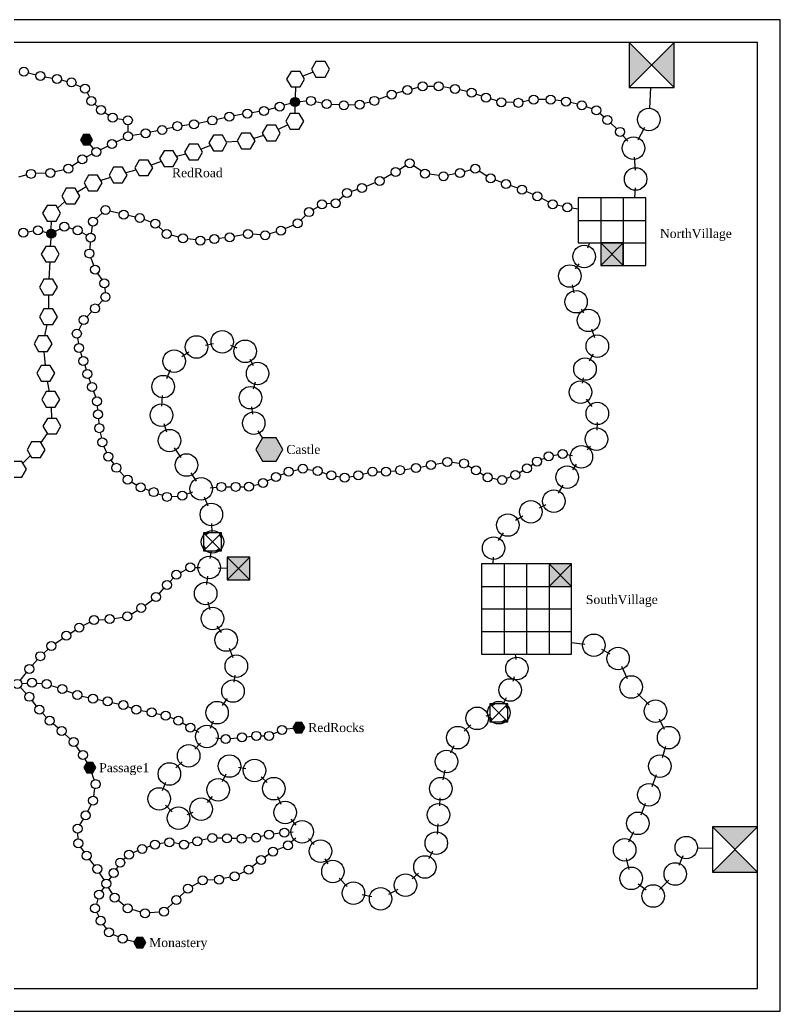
# Model space of a CAD drawing. Header units: metres. Extents: x -25 to 1525, y -25 to 1075.
# Drawn here: x 681 to 1525, y -25 to 1075 of the extents above; entities that cross this region are included whole.
import ezdxf
from ezdxf.enums import TextEntityAlignment as Align

# ---------------------------------------------------------------- set-up
doc = ezdxf.new("R2010")
doc.units = ezdxf.units.M
doc.header["$MEASUREMENT"] = 0
doc.layers.get('0').update_dxf_attribs({"linetype": 'CONTINUOUS'})
for name, color, linetype in [('BEGINNING', 7, 'CONTINUOUS'), ('BIGROAD', 7, 'CONTINUOUS'), ('PORTAL', 6, 'CONTINUOUS'), ('REDROAD', 1, 'CONTINUOUS'), ('SMALLROAD', 7, 'CONTINUOUS'), ('SPECPLACES', 4, 'CONTINUOUS'), ('TELEPORT', 3, 'CONTINUOUS'), ('VILLAGE', 7, 'CONTINUOUS')]:
    doc.layers.add(name, color=color, linetype=linetype)
doc.styles.get("Standard").update_dxf_attribs({"font": 'times.ttf', "height": 10})

# ---------------------------------------------------------------- blocks, each defined once
blk = doc.blocks.new('*U4')
at = {"layer": 'REDROAD', "linetype": 'Continuous'}
for points in [[(981.6, 983.7), (983.1, 980.2), (983.1, 987.2)], [(983.1, 987.2), (986.6, 978.7), (986.6, 988.7)], [(986.6, 978.7), (983.1, 987.2), (983.1, 980.2)], [(990.1, 980.2), (986.6, 988.7), (986.6, 978.7)], [(986.6, 988.7), (990.1, 980.2), (990.1, 987.2)], [(991.6, 983.7), (990.1, 987.2), (990.1, 980.2)]]:
    blk.add_solid(points, dxfattribs=at)
blk = doc.blocks.new('*U5')
at = {"layer": 'REDROAD', "linetype": 'Continuous'}
for points in [[(711.1, 837.6), (712.6, 834.1), (712.6, 841.2)], [(712.6, 841.2), (716.1, 832.6), (716.1, 842.6)], [(716.1, 832.6), (712.6, 841.2), (712.6, 834.1)], [(719.7, 834.1), (716.1, 842.6), (716.1, 832.6)], [(716.1, 842.6), (719.7, 834.1), (719.7, 841.2)], [(721.1, 837.6), (719.7, 841.2), (719.7, 834.1)]]:
    blk.add_solid(points, dxfattribs=at)
blk = doc.blocks.new('*U12')
at = {"layer": 'SPECPLACES', "linetype": 'Continuous'}
for points in [[(752.4, 245.2), (765.6, 245.2), (755.7, 250.9)], [(765.6, 245.2), (752.4, 245.2), (762.3, 239.4)], [(755.7, 239.4), (762.3, 239.4), (752.4, 245.2)], [(762.3, 250.9), (755.7, 250.9), (765.6, 245.2)]]:
    blk.add_solid(points, dxfattribs=at)
blk = doc.blocks.new('*U13')
at = {"layer": 'SPECPLACES', "linetype": 'Continuous'}
for points in [[(807.8, 51.1), (821, 51.1), (811.1, 56.8)], [(817.7, 56.8), (811.1, 56.8), (821, 51.1)], [(821, 51.1), (807.8, 51.1), (817.7, 45.4)], [(811.1, 45.4), (817.7, 45.4), (807.8, 51.1)]]:
    blk.add_solid(points, dxfattribs=at)
blk = doc.blocks.new('*U14')
at = {"layer": 'SPECPLACES', "linetype": 'Continuous'}
for points in [[(984.3, 289.7), (987.6, 284), (987.6, 295.4)], [(987.6, 295.4), (994.2, 284), (994.2, 295.4)], [(994.2, 284), (987.6, 295.4), (987.6, 284)], [(997.5, 289.7), (994.2, 295.4), (994.2, 284)]]:
    blk.add_solid(points, dxfattribs=at)
blk = doc.blocks.new('*U15')
at = {"layer": 'SPECPLACES', "linetype": 'Continuous'}
for points in [[(943.2, 598.3), (973.2, 598.3), (950.7, 611.3)], [(965.7, 611.3), (950.7, 611.3), (973.2, 598.3)], [(973.2, 598.3), (943.2, 598.3), (965.7, 585.4)], [(950.7, 585.4), (965.7, 585.4), (943.2, 598.3)]]:
    blk.add_solid(points, dxfattribs=at)
blk = doc.blocks.new('*U27')
at = {"layer": 'PORTAL', "linetype": 'Continuous'}
for points in [[(885.1, 505.8), (891.1, 505), (894.7, 505.8)], [(885.1, 505.8), (888, 502.9), (891.1, 505)], [(885.1, 495.8), (885.1, 485.8), (885.8, 492)], [(894.7, 505.8), (891.1, 505), (894.7, 505.8)], [(894.9, 505.8), (895.1, 505.8), (894.7, 505.8)], [(894.7, 505.8), (894.7, 505.8), (894.9, 505.8)], [(885.8, 492), (885.1, 485.8), (888, 488.7)]]:
    blk.add_solid(points, dxfattribs=at)
blk = doc.blocks.new('*U28')
at = {"layer": 'PORTAL', "linetype": 'Continuous'}
for points in [[(905.1, 505.8), (902.2, 502.9), (904.3, 499.6)], [(905.1, 505.8), (904.3, 499.6), (905.1, 495.8)], [(898.9, 486.6), (895.1, 485.8), (905.1, 485.8)], [(902.2, 488.7), (898.9, 486.6), (905.1, 485.8)]]:
    blk.add_solid(points, dxfattribs=at)
blk = doc.blocks.new('*U29')
at = {"layer": 'PORTAL', "linetype": 'Continuous'}
for points in [[(1208.9, 315.5), (1212.7, 316.2), (1202.7, 316.2)], [(1202.7, 316.2), (1205.6, 313.3), (1208.9, 315.5)], [(1222.7, 316.2), (1219.8, 313.3), (1221.9, 310.1)], [(1222.7, 316.2), (1221.9, 310.1), (1222.7, 306.2)], [(1202.7, 306.2), (1202.7, 303.6), (1202.8, 304.9)], [(1202.8, 304.9), (1202.7, 303.6), (1203, 303.7)], [(1203, 303.7), (1202.7, 303.6), (1204, 301.3)], [(1202.7, 303.6), (1202.7, 296.2), (1204, 301.3)], [(1204, 301.3), (1202.7, 296.2), (1205.6, 299.2)]]:
    blk.add_solid(points, dxfattribs=at)
blk = doc.blocks.new('*U30')
at = {"layer": 'PORTAL', "linetype": 'Continuous'}
for points in [[(1219.6, 296.6), (1219.8, 299.2), (1216.5, 297)], [(1219.6, 296.6), (1222.7, 296.2), (1219.8, 299.2)], [(1219.6, 296.6), (1216.5, 297), (1212.7, 296.2)], [(1219.6, 296.6), (1212.7, 296.2), (1222.7, 296.2)]]:
    blk.add_solid(points, dxfattribs=at)
blk = doc.blocks.new('*U31')
at = {"layer": 'SPECPLACES', "linetype": 'Continuous'}
for points in [[(748.7, 942), (752, 936.3), (752, 947.7)], [(752, 947.7), (758.6, 936.3), (758.6, 947.7)], [(758.6, 936.3), (752, 947.7), (752, 936.3)], [(761.9, 942), (758.6, 947.7), (758.6, 936.3)]]:
    blk.add_solid(points, dxfattribs=at)
blk = doc.blocks.new('*U34')
at = {"layer": 'TELEPORT', "linetype": 'Continuous'}
for points in [[(936.3, 478.7), (911.3, 478.7), (923.8, 466.2)], [(923.8, 466.2), (911.3, 453.7), (936.3, 453.7)]]:
    blk.add_solid(points, dxfattribs=at)
blk = doc.blocks.new('*U35')
at = {"layer": 'TELEPORT', "linetype": 'Continuous'}
for points in [[(1293.6, 471.3), (1268.6, 471.3), (1281.1, 458.8)], [(1281.1, 458.8), (1268.6, 446.3), (1293.6, 446.3)]]:
    blk.add_solid(points, dxfattribs=at)
blk = doc.blocks.new('*U36')
at = {"layer": 'TELEPORT', "linetype": 'Continuous'}
for points in [[(1350.9, 827.5), (1325.9, 827.5), (1338.4, 815)], [(1338.4, 815), (1325.9, 802.5), (1350.9, 802.5)]]:
    blk.add_solid(points, dxfattribs=at)
blk = doc.blocks.new('*U39')
at = {"layer": 'TELEPORT', "color": 6, "linetype": 'Continuous'}
for points in [[(911.3, 478.7), (911.3, 453.7), (923.8, 466.2)], [(936.3, 478.7), (923.8, 466.2), (936.3, 453.7)]]:
    blk.add_solid(points, dxfattribs=at)
blk = doc.blocks.new('*U40')
at = {"layer": 'TELEPORT', "color": 6, "linetype": 'Continuous'}
for points in [[(1268.6, 471.3), (1268.6, 446.3), (1281.1, 458.8)], [(1293.6, 471.3), (1281.1, 458.8), (1293.6, 446.3)]]:
    blk.add_solid(points, dxfattribs=at)
blk = doc.blocks.new('*U41')
at = {"layer": 'TELEPORT', "color": 6, "linetype": 'Continuous'}
for points in [[(1325.9, 827.5), (1325.9, 802.5), (1338.4, 815)], [(1350.9, 827.5), (1338.4, 815), (1350.9, 802.5)]]:
    blk.add_solid(points, dxfattribs=at)

msp = doc.modelspace()

# ---------------------------------------------------------------- hatches: boundary and pattern name
at = {"layer": 'BEGINNING'}
h = msp.add_hatch(color=256, dxfattribs=at)
h.paths.add_polyline_path([(1357.3, 1050), (1357.3, 1000), (1382.3, 1025)])
h.paths.add_polyline_path([(1407.3, 1000), (1407.3, 1050), (1382.3, 1025)])
h = msp.add_hatch(color=256, dxfattribs=at)
h.paths.add_polyline_path([(1500, 179.4), (1450, 179.4), (1475, 154.4)])
h.paths.add_polyline_path([(1450, 129.4), (1500, 129.4), (1475, 154.4)])

# ---------------------------------------------------------------- linework, layer by layer
for points in [[(-25, -25), (1525, -25), (1525, 1075), (-25, 1075)], [(0, 0), (1500, 0), (1500, 1050), (0, 1050)]]:
    msp.add_lwpolyline(points, close=True)
for p, q in [((1357.3, 1050), (1357.3, 1000)), ((1357.3, 1050), (1407.3, 1000)), ((1357.3, 1000), (1407.3, 1050)), ((1407.3, 1000), (1407.3, 1050)), ((1357.3, 1000), (1407.3, 1000)), ((1500, 179.4), (1450, 179.4)), ((1450, 179.4), (1450, 129.4)), ((1500, 179.4), (1450, 129.4)), ((1450, 179.4), (1500, 129.4)), ((1450, 129.4), (1500, 129.4))]:
    msp.add_line(p, q, dxfattribs=at)
at = {"layer": 'BIGROAD'}
for p, q in [((1381, 1000), (1379.9, 976.7)), ((1374.5, 955.5), (1366.9, 941.3)), ((1362.9, 922.6), (1363.9, 908.3)), ((1364, 888.4), (1363.4, 877.5)), ((1313.4, 827.5), (1311.1, 821.7)), ((1301.5, 804.3), (1297.5, 798.8)), ((1294, 781), (1296.2, 771.9)), ((1304.1, 753.9), (1306.7, 749.9)), ((1315.6, 732.1), (1318.9, 722.5)), ((887.1, 714), (896.1, 715.8)), ((861, 701.6), (868.9, 706.6)), ((915.2, 713.9), (922.2, 711)), ((1317.4, 704.2), (1313.1, 696.3)), ((936.3, 698.4), (940.3, 691.3)), ((844.3, 677.2), (848.6, 687)), ((942.3, 672.9), (940.1, 665.3)), ((1306.5, 677.6), (1305.3, 671.7)), ((839, 646.3), (839.7, 658)), ((1309.6, 654), (1315.9, 646.1)), ((938.5, 645.7), (939.5, 637.4)), ((1321.8, 628.3), (1321.5, 619.8)), ((844.3, 617.6), (841.5, 626.7)), ((950.5, 611.1), (945.9, 618.9)), ((860.4, 589.2), (853, 599.9)), ((1314.7, 602.1), (1310.9, 597.7)), ((877.2, 563.1), (871.4, 572.5)), ((1298.7, 581.9), (1294.4, 575.7)), ((1283.8, 558.7), (1278.8, 549.7)), ((890.1, 535.5), (886.2, 545.3)), ((1264.8, 536.7), (1257.4, 533.3)), ((1239.6, 524.1), (1231.4, 519.4)), ((894.7, 505.8), (894.2, 516.2)), ((1217.5, 505.9), (1212.2, 497.3)), ((892.6, 477.3), (893.8, 485.9)), ((1206.5, 478.8), (1206.1, 471.3)), ((901.3, 467), (911.3, 466.7)), ((888.8, 448.4), (890, 457.5)), ((892.4, 420.4), (890.2, 428.8)), ((904.9, 395.3), (900.4, 402.3)), ((917.9, 367.2), (913.8, 377.5)), ((1308.2, 381.8), (1293.6, 383.8)), ((1336.3, 371.2), (1327, 376.2)), ((1231.1, 371.3), (1231.8, 365.3)), ((1355.5, 343.7), (1349.3, 357.3)), ((919.1, 340.1), (920.2, 348)), ((1229.8, 345.8), (1228.3, 340.9)), ((906.1, 314.3), (911.8, 322.1)), ((1220.8, 322.5), (1217.2, 315.2)), ((1379.5, 314.9), (1366.8, 327.6)), ((892.7, 289), (896.2, 297)), ((1203, 303.7), (1198.4, 302.5)), ((1396.8, 287.5), (1391.1, 298.9)), ((1181.7, 292.9), (1174.4, 285.6)), ((875.5, 265.7), (881.9, 272.5)), ((1163, 269.5), (1159, 261.1)), ((1394.4, 256.4), (1398.3, 269)), ((854.5, 245.1), (861.3, 251.5)), ((931.9, 243.8), (923.8, 245.3)), ((1152.7, 242.3), (1150.5, 231.7)), ((909.7, 238), (905.7, 229.6)), ((955.9, 228.7), (949, 235.2)), ((1382.9, 224.4), (1387.9, 237.5)), ((839.6, 219.8), (843.4, 229)), ((894.8, 213.1), (889.1, 206.7)), ((971.4, 204.4), (967.4, 212.8)), ((1147.5, 211.9), (1146.8, 202.9)), ((850.2, 196.2), (842.9, 203.5)), ((1370.6, 192.7), (1375.7, 205.8)), ((873.2, 195.5), (866.6, 192.8)), ((988, 181.5), (982.4, 187.9)), ((1145.1, 182.9), (1144.2, 171.4)), ((1008, 159.9), (1001.5, 166.7)), ((1356.9, 163), (1362.6, 174.4)), ((1450, 155.4), (1433.3, 156)), ((1023.5, 138.5), (1020, 144.1)), ((1139.1, 152.4), (1135.1, 144)), ((1357.5, 132.1), (1354.6, 144.3)), ((1416.9, 147.3), (1412.4, 136.5)), ((1044.5, 113.3), (1035.6, 122.7)), ((1123.5, 128.1), (1116.6, 121.7)), ((1100.6, 110), (1090.4, 104.5)), ((1376.3, 109.1), (1367.5, 116.1)), ((1401.5, 120.2), (1391.2, 109.9)), ((1071.8, 101.8), (1061.2, 104))]:
    msp.add_line(p, q, dxfattribs=at)
for centre in [(1379.3, 964.3), (1362.2, 932.5), (1364.6, 898.4), (1307.4, 812.4), (1291.6, 790.7), (1298.5, 762.2), (1312.3, 741.5), (905.9, 717.7), (877.3, 712), (931.4, 707.2), (1322.1, 713), (852.6, 696.2), (945.1, 682.5), (1308.4, 687.5), (840.2, 668), (1303.4, 661.9), (937.2, 655.7), (1322.1, 638.3), (838.5, 636.3), (940.8, 627.5), (847.3, 608.1), (1321.1, 609.8), (1304.4, 590.1), (866.1, 581), (1288.7, 567.5), (882.5, 554.6), (1273.9, 540.9), (1248.3, 529.1), (893.8, 526.2), (1222.7, 514.4), (895.1, 495.8), (1207, 488.8), (891.3, 467.4), (887.5, 438.5), (895.1, 410.7), (910.2, 386.8), (1318.2, 381), (1345.1, 366.4), (921.5, 357.9), (1232.9, 355.3), (917.8, 330.2), (1225.3, 331.4), (1359.7, 334.7), (1386.6, 307.8), (900.1, 306.2), (1188.7, 299.9), (1212.7, 306.2), (888.8, 279.8), (1167.3, 278.5), (1401.2, 278.5), (868.6, 258.4), (1154.7, 252.1), (914, 247), (941.7, 242), (1391.5, 246.8), (847.2, 238.2), (901.4, 220.6), (963.1, 221.9), (1148.4, 221.9), (835.8, 210.5), (1379.3, 215.1), (882.5, 199.2), (857.3, 189.1), (975.7, 195.4), (1145.9, 192.9), (1367.1, 183.4), (994.6, 174), (1014.8, 152.6), (1143.4, 161.4), (1352.4, 154.1), (1420.8, 156.5), (1130.8, 135), (1028.7, 129.9), (1359.7, 122.4), (1408.6, 127.2), (1109.3, 114.8), (1051.4, 106), (1081.6, 99.7), (1384.1, 102.8)]:
    msp.add_circle(centre, 12.5, dxfattribs=at)
at = {"layer": 'PORTAL'}
for p, q in [((905.1, 505.8), (885.1, 505.8)), ((885.1, 505.8), (885.1, 485.8)), ((885.1, 485.8), (905.1, 505.8)), ((885.1, 505.8), (905.1, 485.8)), ((905.1, 485.8), (905.1, 505.8)), ((885.1, 485.8), (905.1, 485.8)), ((1222.7, 316.2), (1202.7, 316.2)), ((1202.7, 316.2), (1202.7, 296.2)), ((1202.7, 296.2), (1222.7, 316.2)), ((1202.7, 316.2), (1222.7, 296.2)), ((1222.7, 296.2), (1222.7, 316.2)), ((1202.7, 296.2), (1222.7, 296.2))]:
    msp.add_line(p, q, dxfattribs=at)
at = {"layer": 'REDROAD'}
for p, q in [((1006.7, 1016.9), (995.3, 1012.4)), ((987, 1000.5), (986.7, 988.7)), ((986.6, 978.7), (986.5, 971.2)), ((978.7, 958.6), (967.9, 953.3)), ((951.7, 946.7), (940.9, 943.3)), ((892.9, 935.4), (882.3, 931.4)), ((922.8, 940), (910.7, 939.1)), ((865.4, 926), (855.1, 923.2)), ((838.1, 917.9), (826.9, 913.8)), ((810.1, 908.3), (798.8, 905.2)), ((781.8, 900.1), (771, 896.7)), ((755, 889.6), (745.2, 883.8)), ((731.1, 873.5), (723, 866.2)), ((716.2, 842.6), (716.3, 851.7)), ((715.4, 823.6), (715.9, 832.6)), ((714.5, 806.3), (713.4, 787.1)), ((712.9, 769.7), (712.9, 754.2)), ((711.2, 736.9), (708.8, 724.3)), ((707.9, 707), (709.2, 691.5)), ((711.7, 674.1), (713.9, 662.5)), ((716, 645.2), (716.5, 632.8)), ((711.4, 616.1), (704.6, 606)), ((693, 591.5), (684.7, 582.9))]:
    msp.add_line(p, q, dxfattribs=at)
for points in [[(1009.9, 1028.7), (1004.9, 1020.1), (1009.9, 1011.4), (1019.9, 1011.4), (1024.9, 1020.1), (1019.9, 1028.7)], [(982.2, 1017.8), (977.2, 1009.1), (982.2, 1000.5), (992.2, 1000.5), (997.2, 1009.1), (992.2, 1017.8)], [(981.4, 971.2), (976.4, 962.5), (981.4, 953.8), (991.4, 953.8), (996.4, 962.5), (991.4, 971.2)], [(955.2, 958), (950.2, 949.4), (955.2, 940.7), (965.2, 940.7), (970.2, 949.4), (965.2, 958)], [(896.1, 947.1), (891.1, 938.5), (896.1, 929.8), (906.1, 929.8), (911.1, 938.5), (906.1, 947.1)], [(927.4, 949.3), (922.4, 940.6), (927.4, 932), (937.4, 932), (942.4, 940.6), (937.4, 949.3)], [(869.1, 936.9), (864.1, 928.3), (869.1, 919.6), (879.1, 919.6), (884.1, 928.3), (879.1, 936.9)], [(841.4, 929.6), (836.4, 921), (841.4, 912.3), (851.4, 912.3), (856.4, 921), (851.4, 929.6)], [(813.7, 919.4), (808.7, 910.8), (813.7, 902.1), (823.7, 902.1), (828.7, 910.8), (823.7, 919.4)], [(757.5, 902.7), (752.5, 894), (757.5, 885.3), (767.5, 885.3), (772.5, 894), (767.5, 902.7)], [(785.2, 911.4), (780.2, 902.7), (785.2, 894.1), (795.2, 894.1), (800.2, 902.7), (795.2, 911.4)], [(732.7, 888.1), (727.7, 879.4), (732.7, 870.8), (742.7, 870.8), (747.7, 879.4), (742.7, 888.1)], [(711.4, 869), (706.4, 860.3), (711.4, 851.7), (721.4, 851.7), (726.4, 860.3), (721.4, 869)], [(710, 823.6), (705, 815), (710, 806.3), (720, 806.3), (725, 815), (720, 823.6)], [(707.9, 787.1), (702.9, 778.4), (707.9, 769.7), (717.9, 769.7), (722.9, 778.4), (717.9, 787.1)], [(707.9, 754.2), (702.9, 745.6), (707.9, 736.9), (717.9, 736.9), (722.9, 745.6), (717.9, 754.2)], [(702.1, 724.3), (697.1, 715.6), (702.1, 707), (712.1, 707), (717.1, 715.6), (712.1, 724.3)], [(705, 691.5), (700, 682.8), (705, 674.1), (715, 674.1), (720, 682.8), (715, 691.5)], [(710.6, 662.5), (705.6, 653.8), (710.6, 645.2), (720.6, 645.2), (725.6, 653.8), (720.6, 662.5)], [(711.8, 632.8), (706.8, 624.2), (711.8, 615.5), (721.8, 615.5), (726.8, 624.2), (721.8, 632.8)], [(694.3, 606.6), (689.3, 598), (694.3, 589.3), (704.3, 589.3), (709.3, 598), (704.3, 606.6)], [(673.5, 585.1), (668.5, 576.4), (673.5, 567.7), (683.5, 567.7), (688.5, 576.4), (683.5, 585.1)]]:
    msp.add_lwpolyline(points, close=True, dxfattribs=at)
for centre in [(986.6, 983.7), (716.1, 837.6)]:
    msp.add_circle(centre, 5, dxfattribs=at)
at = {"layer": 'SMALLROAD'}
for p, q in [((690.5, 1016.2), (699.2, 1014)), ((709, 1011.9), (717.5, 1010.4)), ((727.2, 1008.3), (733.8, 1006.7)), ((743.2, 1003.4), (749, 1000.8)), ((1140.9, 1001.2), (1133.3, 1001.2)), ((755.8, 994.3), (758.4, 989.2)), ((1089.1, 990.3), (1079.5, 986.8)), ((1106.6, 995.7), (1098.6, 993.4)), ((1123.4, 1000), (1116.2, 998.2)), ((1159.2, 999.2), (1150.8, 1000.5)), ((1177.6, 995.3), (1169, 997.3)), ((1193.9, 990.2), (1187.2, 992.5)), ((764.4, 981.4), (767.7, 978.4)), ((981.8, 982.3), (974.5, 980.2)), ((999.2, 984.7), (991.6, 984.1)), ((1016.9, 982.6), (1009.1, 984.1)), ((1035.8, 980.6), (1026.8, 981.2)), ((1053.4, 980.7), (1045.8, 980.4)), ((1070, 983.8), (1063.2, 982.1)), ((1210.7, 985), (1203.4, 987.2)), ((1229.5, 983.1), (1220.5, 983.5)), ((1246.5, 985.4), (1239.4, 984)), ((1265.4, 986.5), (1256.4, 986.5)), ((1282.3, 985), (1275.4, 985.8)), ((1300, 981.3), (1292.2, 983.2)), ((775.6, 972.3), (780.1, 969.3)), ((928.9, 970.2), (918.7, 968.4)), ((947.2, 973.1), (938.8, 971.8)), ((964.9, 977.4), (956.9, 975.2)), ((1316.3, 976.1), (1309.6, 978.5)), ((1329.5, 967.1), (1324.8, 971.2)), ((789.2, 965.6), (796.2, 964.4)), ((801.2, 958.6), (801.2, 950.7)), ((869.4, 958.5), (861.1, 957.5)), ((889.9, 962.3), (879.3, 960.1)), ((908.9, 966.4), (899.7, 964.4)), ((1343.7, 954.1), (1336.9, 960.4)), ((816, 948.3), (806.2, 946.6)), ((834.3, 951.8), (825.8, 950.2)), ((851.3, 955.7), (844.1, 953.9)), ((1355.8, 940.3), (1350.5, 946.8)), ((763.1, 932.4), (759.1, 937.2)), ((796.7, 943.5), (787.9, 939.2)), ((761.8, 926.2), (754.9, 922.6)), ((778.9, 934.8), (770.7, 930.8)), ((746.4, 917.4), (739.3, 912.7)), ((1109.7, 913.3), (1102.4, 908.7)), ((1126.6, 907.3), (1118.1, 913.1)), ((689, 902.9), (679.7, 900.5)), ((710.2, 904.9), (698.8, 904.4)), ((730.3, 908.7), (720.1, 906.3)), ((1093.8, 903.6), (1084.8, 898.6)), ((1146.5, 902.2), (1135.6, 903.7)), ((1164.8, 904.2), (1156.3, 902.5)), ((1181.8, 908.4), (1174.6, 906.4)), ((1199.4, 901.7), (1190.9, 907.1)), ((1075.8, 894.4), (1065.4, 890.2)), ((1216, 894.5), (1208.3, 897.3)), ((1233.9, 888.1), (1225.4, 891.1)), ((1056, 886.8), (1049.2, 884.5)), ((1251, 881.2), (1243.2, 884.5)), ((1026.7, 871.1), (1021.4, 870.7)), ((1040.7, 879.6), (1035.4, 874.9)), ((1268.2, 872.7), (1260, 877)), ((1283.9, 867.9), (1277.5, 869.3)), ((772.6, 860.5), (766, 854.6)), ((791.8, 860), (781.1, 862.7)), ((998.6, 858.1), (993, 852.6)), ((1012.2, 867.6), (1006.5, 864.2)), ((1300.9, 865), (1293.7, 866.1)), ((809.5, 856.1), (801.5, 857.8)), ((826.8, 850.6), (819.1, 853.3)), ((984.8, 847.2), (975.5, 843.2)), ((696.4, 840.6), (690.1, 839.5)), ((711.3, 838.8), (706.2, 840.1)), ((726.2, 843), (720.5, 840)), ((740.7, 842.7), (735.4, 844.1)), ((755.4, 835.9), (749.9, 838.9)), ((761.6, 846.3), (760.5, 838.4)), ((840.4, 840.7), (835.2, 845.5)), ((857.6, 833.9), (849, 836.1)), ((929.4, 836.4), (919.1, 834.5)), ((948.5, 836.3), (939.3, 837)), ((966.1, 839.8), (958.3, 837.4)), ((759.4, 828.4), (758.8, 820.6)), ((876.6, 830.7), (867.4, 832)), ((892, 831.2), (886.6, 830.6)), ((909.2, 833), (901.9, 832.3)), ((760.2, 810.9), (763.1, 802.6)), ((767.6, 793.7), (772.2, 786.8)), ((775.4, 777.7), (775.9, 772.4)), ((772.9, 763.7), (768.2, 758.4)), ((761.3, 751.2), (755.7, 745.5)), ((749.9, 737.5), (746.7, 731.2)), ((745.3, 721.8), (746.2, 715.9)), ((748.6, 706.2), (750.1, 701.2)), ((753.2, 691.7), (754.7, 686.8)), ((758, 677.3), (759.8, 672.2)), ((763.1, 662.8), (765.2, 656.5)), ((767.2, 646.8), (767.6, 642.1)), ((768.5, 632.1), (769, 626.9)), ((770.4, 617.1), (771.7, 611.1)), ((774.6, 601.6), (777.3, 595)), ((782.2, 586.4), (785.5, 581.9)), ((1142.3, 582), (1150.8, 583.5)), ((1160.7, 584), (1169, 583.2)), ((1259.7, 587), (1263.4, 588.7)), ((1272.9, 591.6), (1278.6, 592.6)), ((1288.5, 592.7), (1294.5, 591.7)), ((791.9, 574.3), (797.5, 568.4)), ((984.4, 574.6), (990.4, 575.9)), ((1000.2, 576.2), (1007, 575.2)), ((1016.6, 572.9), (1022.1, 571)), ((1061.6, 570.7), (1067.7, 572.3)), ((1077.6, 573.6), (1082.5, 573.6)), ((1092.5, 574.1), (1098.3, 574.7)), ((1108.3, 576), (1115.8, 577.1)), ((1125.7, 578.7), (1132.5, 580.1)), ((1178.3, 580.3), (1183.2, 577.7)), ((1191.8, 572.6), (1196.2, 569.9)), ((1235.3, 572.4), (1239.5, 574.9)), ((1248, 580.2), (1251, 582.1)), ((805.3, 562.2), (811.2, 558.7)), ((955.8, 563.3), (960.8, 565.7)), ((970, 569.7), (974.9, 571.7)), ((1031.8, 568.6), (1036.9, 567.8)), ((1046.8, 567.8), (1051.8, 568.6)), ((1205.4, 566.4), (1211.6, 565.3)), ((1221.2, 566.3), (1226.3, 568.1)), ((820.2, 554.5), (825.2, 552.6)), ((866.2, 548.7), (873.1, 551.1)), ((892.4, 555.6), (900, 556.3)), ((910, 556.8), (915.8, 556.8)), ((925.8, 556.9), (930.4, 556.9)), ((940.3, 558.3), (946.4, 559.9)), ((834.6, 549.2), (839.7, 547.4)), ((849.4, 546), (856.6, 546.6)), ((859.3, 461.5), (865.9, 465)), ((875.3, 467.4), (881.3, 467.4)), ((848, 451.6), (851.5, 455.5)), ((835.7, 438.2), (841.2, 444.2)), ((819.9, 425.3), (828.3, 431.6)), ((804.8, 415.6), (811.6, 419.7)), ((768.5, 409.2), (776, 409.7)), ((785.9, 410.7), (795.6, 412.3)), ((737, 394.2), (742.9, 398)), ((751.6, 403), (759.1, 406.7)), ((720.5, 383.1), (728.6, 388.7)), ((707.7, 372.3), (712.7, 376.8)), ((695, 358.4), (700.8, 365.1)), ((681.5, 342.1), (688.6, 350.7)), ((688.3, 327.5), (681.8, 334.5)), ((683.4, 338.6), (689.8, 339.1)), ((699.8, 339), (706, 338.5)), ((715.7, 336.5), (723.5, 334)), ((733, 330.6), (740.5, 327.7)), ((699.9, 313.4), (694.8, 319.9)), ((750, 324.7), (757.6, 322.9)), ((767.4, 320.9), (773.9, 319.6)), ((783.7, 317.6), (791.3, 315.8)), ((800.8, 313), (805.7, 311.2)), ((815.3, 308.7), (822.8, 307.4)), ((710.9, 300.9), (706.4, 305.8)), ((832.6, 305.4), (838.2, 304.1)), ((847.7, 301.1), (852.7, 299.2)), ((723.8, 289.1), (718.1, 293.9)), ((861.6, 294.8), (866.2, 292.2)), ((875, 287.3), (880, 284.6)), ((984.8, 288.8), (977.1, 287.8)), ((737.3, 277), (731.3, 282.5)), ((898.7, 278.4), (904.9, 277.6)), ((914.8, 277.5), (922.7, 278.4)), ((932.7, 279.5), (938.6, 280)), ((948.6, 280.5), (952.9, 280.5)), ((962.4, 282.6), (967.6, 285)), ((748.3, 263.3), (743.9, 269.5)), ((755.8, 250.9), (753.7, 254.8)), ((763.7, 231.6), (761, 239.4)), ((763.4, 213.6), (764.6, 222)), ((756.7, 196.7), (760.4, 204.2)), ((747.9, 181.9), (751.8, 188)), ((745.9, 166.2), (745.6, 172.6)), ((889.8, 166.1), (883.1, 164.6)), ((906.1, 166.9), (899.7, 167.1)), ((922.5, 166.6), (916.1, 166.7)), ((938.5, 167.2), (932.5, 166.8)), ((952.9, 169.7), (948.4, 168.7)), ((969.9, 172.4), (962.7, 171.5)), ((984.7, 173.5), (979.8, 173.3)), ((987.4, 167.1), (982.4, 162.4)), ((752.6, 151.7), (749, 157)), ((826.5, 158.3), (821.7, 156.7)), ((842.3, 161.7), (836.2, 160.7)), ((858.4, 160.7), (852.2, 161.7)), ((873.4, 162.3), (868.2, 161.1)), ((974.2, 157), (966.7, 154)), ((764.1, 136.8), (758.5, 143.6)), ((798.7, 145.3), (796.3, 143.2)), ((812.4, 153.1), (807, 150.6)), ((958, 149.2), (953.1, 145.8)), ((789.9, 135.6), (788, 132.4)), ((945.1, 139.8), (939.2, 135.1)), ((774.7, 120.7), (769.8, 128.6)), ((782.5, 124.1), (780.1, 120.6)), ((914.9, 123.7), (907.3, 122.1)), ((930.8, 129.9), (924.3, 126.8)), ((774.5, 112.3), (772, 108.5)), ((783.9, 105.3), (779.8, 112.2)), ((879.8, 117.7), (872.1, 113.4)), ((897.4, 120.8), (889.1, 120.4)), ((767.8, 99.6), (766.2, 93.9)), ((864.2, 107.5), (858.4, 101.8)), ((797.1, 92.3), (790.3, 97.8)), ((851.2, 94.8), (844.9, 88.9)), ((766.8, 84.5), (768.9, 79.9)), ((815.4, 85), (805.8, 87.7)), ((836.2, 85), (825.2, 84.1)), ((773.8, 71.2), (777.2, 66.6)), ((784.6, 60.4), (790.8, 57.5)), ((800.3, 54.3), (808.5, 52.4))]:
    msp.add_line(p, q, dxfattribs=at)
for centre in [(685.7, 1017.4), (704.1, 1012.8), (722.4, 1009.5), (738.6, 1005.5), (753.5, 998.7), (1111.4, 997), (1128.3, 1001.2), (1145.9, 1001.2), (1164.2, 998.4), (1004.2, 985.1), (1074.8, 985.1), (1093.8, 992.1), (1182.5, 994.2), (1198.6, 988.6), (1251.4, 986.5), (1270.4, 986.5), (760.7, 984.8), (771.4, 975.1), (969.7, 978.8), (1021.8, 981.6), (1040.8, 980.2), (1058.4, 980.9), (1215.5, 983.6), (1234.5, 982.9), (1287.3, 984.3), (1304.9, 980.1), (1321.1, 974.5), (784.3, 966.5), (801.1, 963.6), (894.8, 963.3), (913.8, 967.5), (933.8, 971), (952.1, 973.9), (1333.3, 963.8), (839.2, 952.7), (856.1, 957), (874.4, 959.1), (801.2, 945.7), (820.9, 949.2), (1347.4, 950.7), (783.4, 937.1), (750.5, 920.2), (766.3, 928.5), (735.1, 909.9), (1114, 915.9), (1186.6, 909.7), (693.8, 904.1), (715.2, 905.2), (1098.2, 906.1), (1130.7, 904.4), (1151.4, 901.5), (1169.7, 905.1), (1203.7, 899), (1060.8, 888.3), (1080.5, 896.2), (1220.7, 892.7), (1238.6, 886.5), (1044.4, 882.9), (1255.6, 879.3), (1016.5, 870.3), (1031.7, 871.5), (1272.6, 870.4), (1288.8, 866.8), (776.3, 863.9), (796.6, 858.8), (814.4, 855), (1002.2, 861.6), (730.6, 845.4), (762.3, 851.2), (831.5, 848.9), (989.4, 849.1), (685.2, 838.7), (701.3, 841.4), (745.5, 841.4), (759.7, 833.4), (844.1, 837.3), (862.4, 832.6), (897, 831.7), (914.1, 833.5), (934.3, 837.3), (953.5, 836), (970.9, 841.2), (881.6, 830.1), (758.5, 815.7), (764.8, 797.9), (775, 782.6), (776.3, 767.4), (764.8, 754.7), (752.1, 742), (744.5, 726.8), (747, 710.9), (751.6, 696.5), (756.3, 682), (761.5, 667.5), (766.8, 651.7), (768.1, 637.1), (769.4, 621.9), (772.7, 606.2), (779.3, 590.4), (1268, 590.8), (1283.5, 593.4), (1137.4, 581.1), (1155.7, 584.4), (1174, 582.7), (1255.1, 584.9), (788.5, 577.9), (965.4, 567.8), (979.5, 573.6), (995.3, 576.9), (1011.9, 574.4), (1026.9, 569.5), (1056.8, 569.5), (1072.6, 573.6), (1087.5, 573.6), (1103.3, 575.3), (1120.8, 577.8), (1187.6, 575.2), (1200.4, 567.2), (1231, 569.9), (1243.9, 577.4), (801, 564.7), (815.5, 556.2), (905, 556.8), (920.8, 556.8), (935.4, 557), (951.2, 561.2), (1041.8, 567), (1216.5, 564.5), (829.9, 550.9), (844.4, 545.7), (861.5, 547), (854.9, 459.2), (870.3, 467.4), (844.6, 447.9), (832.3, 434.6), (800.5, 413), (815.9, 422.3), (763.6, 408.9), (781, 410), (732.8, 391.5), (747.1, 400.7), (716.3, 380.2), (704, 368.9), (691.7, 354.6), (678.4, 338.2), (694.8, 339.4), (711, 338.1), (728.3, 332.5), (745.1, 325.9), (691.7, 323.8), (762.5, 321.8), (778.8, 318.7), (796.1, 314.6), (703, 309.5), (810.4, 309.6), (827.7, 306.5), (714.3, 297.2), (843, 302.9), (857.3, 297.3), (727.6, 285.9), (870.6, 289.7), (972.1, 287.1), (741, 273.6), (909.8, 276.9), (927.7, 279), (943.6, 280.5), (957.9, 280.5), (751.2, 259.2), (765.4, 226.9), (762.6, 208.6), (754.4, 192.2), (745.3, 177.6), (974.9, 173), (746.2, 161.2), (847.3, 162.4), (878.3, 163.5), (894.7, 167.2), (911.1, 166.8), (927.5, 166.5), (943.5, 167.6), (957.7, 170.8), (817, 155.1), (831.2, 159.9), (863.3, 159.9), (962.1, 152.1), (978.8, 158.9), (755.3, 147.5), (792.6, 139.8), (802.4, 148.6), (949, 142.9), (767.2, 132.9), (785.3, 128.2), (935.3, 132), (777.3, 116.5), (884.1, 120.1), (902.4, 121), (919.7, 124.7), (867.7, 111), (769.2, 104.4), (786.4, 101), (854.9, 98.2), (764.8, 89.1), (801, 89.1), (820.2, 83.6), (841.2, 85.5), (770.9, 75.3), (780.1, 62.5), (795.4, 55.4)]:
    msp.add_circle(centre, 5, dxfattribs=at)
at = {"layer": 'SPECPLACES'}
for points in [[(752, 947.7), (748.7, 942), (752, 936.3), (758.6, 936.3), (761.9, 942), (758.6, 947.7)], [(950.7, 611.3), (943.2, 598.3), (950.7, 585.4), (965.7, 585.4), (973.2, 598.3), (965.7, 611.3)], [(987.6, 295.4), (984.3, 289.7), (987.6, 284), (994.2, 284), (997.5, 289.7), (994.2, 295.4)], [(755.7, 250.9), (752.4, 245.2), (755.7, 239.4), (762.3, 239.4), (765.6, 245.2), (762.3, 250.9)], [(811.1, 56.8), (807.8, 51.1), (811.1, 45.4), (817.7, 45.4), (821, 51.1), (817.7, 56.8)]]:
    msp.add_lwpolyline(points, close=True, dxfattribs=at)
at = {"layer": 'TELEPORT'}
for p, q in [((1350.9, 827.5), (1325.9, 827.5)), ((1325.9, 827.5), (1325.9, 802.5)), ((1325.9, 802.5), (1350.9, 827.5)), ((1325.9, 827.5), (1350.9, 802.5)), ((1350.9, 802.5), (1350.9, 827.5)), ((1325.9, 802.5), (1350.9, 802.5)), ((936.3, 478.7), (911.3, 478.7)), ((911.3, 478.7), (911.3, 453.7)), ((911.3, 453.7), (936.3, 478.7)), ((911.3, 478.7), (936.3, 453.7)), ((936.3, 453.7), (936.3, 478.7)), ((1293.6, 471.3), (1268.6, 471.3)), ((1268.6, 471.3), (1268.6, 446.3)), ((1268.6, 446.3), (1293.6, 471.3)), ((1268.6, 471.3), (1293.6, 446.3)), ((1293.6, 446.3), (1293.6, 471.3)), ((911.3, 453.7), (936.3, 453.7)), ((1268.6, 446.3), (1293.6, 446.3))]:
    msp.add_line(p, q, dxfattribs=at)
at = {"layer": 'VILLAGE'}
for p, q in [((1375.9, 877.5), (1300.9, 877.5)), ((1300.9, 877.5), (1300.9, 827.5)), ((1325.9, 877.5), (1325.9, 802.5)), ((1350.9, 877.5), (1350.9, 802.5)), ((1375.9, 802.5), (1375.9, 877.5)), ((1300.9, 852.5), (1375.9, 852.5)), ((1300.9, 827.5), (1375.9, 827.5)), ((1325.9, 802.5), (1375.9, 802.5)), ((1293.6, 471.3), (1193.6, 471.3)), ((1193.6, 471.3), (1193.6, 371.3)), ((1218.6, 471.3), (1218.6, 371.3)), ((1243.6, 471.3), (1243.6, 371.3)), ((1268.6, 471.3), (1268.6, 371.3)), ((1293.6, 371.3), (1293.6, 471.3)), ((1193.6, 446.3), (1293.6, 446.3)), ((1193.6, 421.3), (1293.6, 421.3)), ((1193.6, 396.3), (1293.6, 396.3)), ((1193.6, 371.3), (1293.6, 371.3))]:
    msp.add_line(p, q, dxfattribs=at)

# ---------------------------------------------------------------- block references
at = {"layer": 'PORTAL', "linetype": 'Continuous'}
for name in ['*U27', '*U28', '*U29', '*U30']:
    msp.add_blockref(name, (0, 0), dxfattribs=at)
at = {"layer": 'REDROAD', "linetype": 'Continuous'}
for name in ['*U4', '*U5']:
    msp.add_blockref(name, (0, 0), dxfattribs=at)
at = {"layer": 'SPECPLACES', "linetype": 'Continuous'}
for name in ['*U31', '*U15', '*U14', '*U12', '*U13']:
    msp.add_blockref(name, (0, 0), dxfattribs=at)
at = {"layer": 'TELEPORT', "linetype": 'Continuous'}
for name in ['*U36', '*U34', '*U35']:
    msp.add_blockref(name, (0, 0), dxfattribs=at)
at = {"layer": 'TELEPORT', "color": 6, "linetype": 'Continuous'}
for name in ['*U41', '*U39', '*U40']:
    msp.add_blockref(name, (0, 0), dxfattribs=at)

# ---------------------------------------------------------------- texts
at = {"layer": 'REDROAD'}
msp.add_text('RedRoad', height=10, dxfattribs=at).set_placement((850.1, 900.3))
at = {"layer": 'SPECPLACES'}
for s, p in [(' Castle', (973.2, 598.3)), (' RedRocks', (997.5, 289.7)), (' Passage1', (765.6, 245.2)), (' Monastery', (821, 51.1))]:
    msp.add_text(s, height=10, dxfattribs=at).set_placement(p, align=Align.MIDDLE_LEFT)
at = {"layer": 'VILLAGE'}
for s, p in [('NorthVillage', (1391.6, 832.9)), ('SouthVillage', (1309.4, 426.8))]:
    msp.add_text(s, height=10, dxfattribs=at).set_placement(p)

doc.saveas('drawing.dxf')
